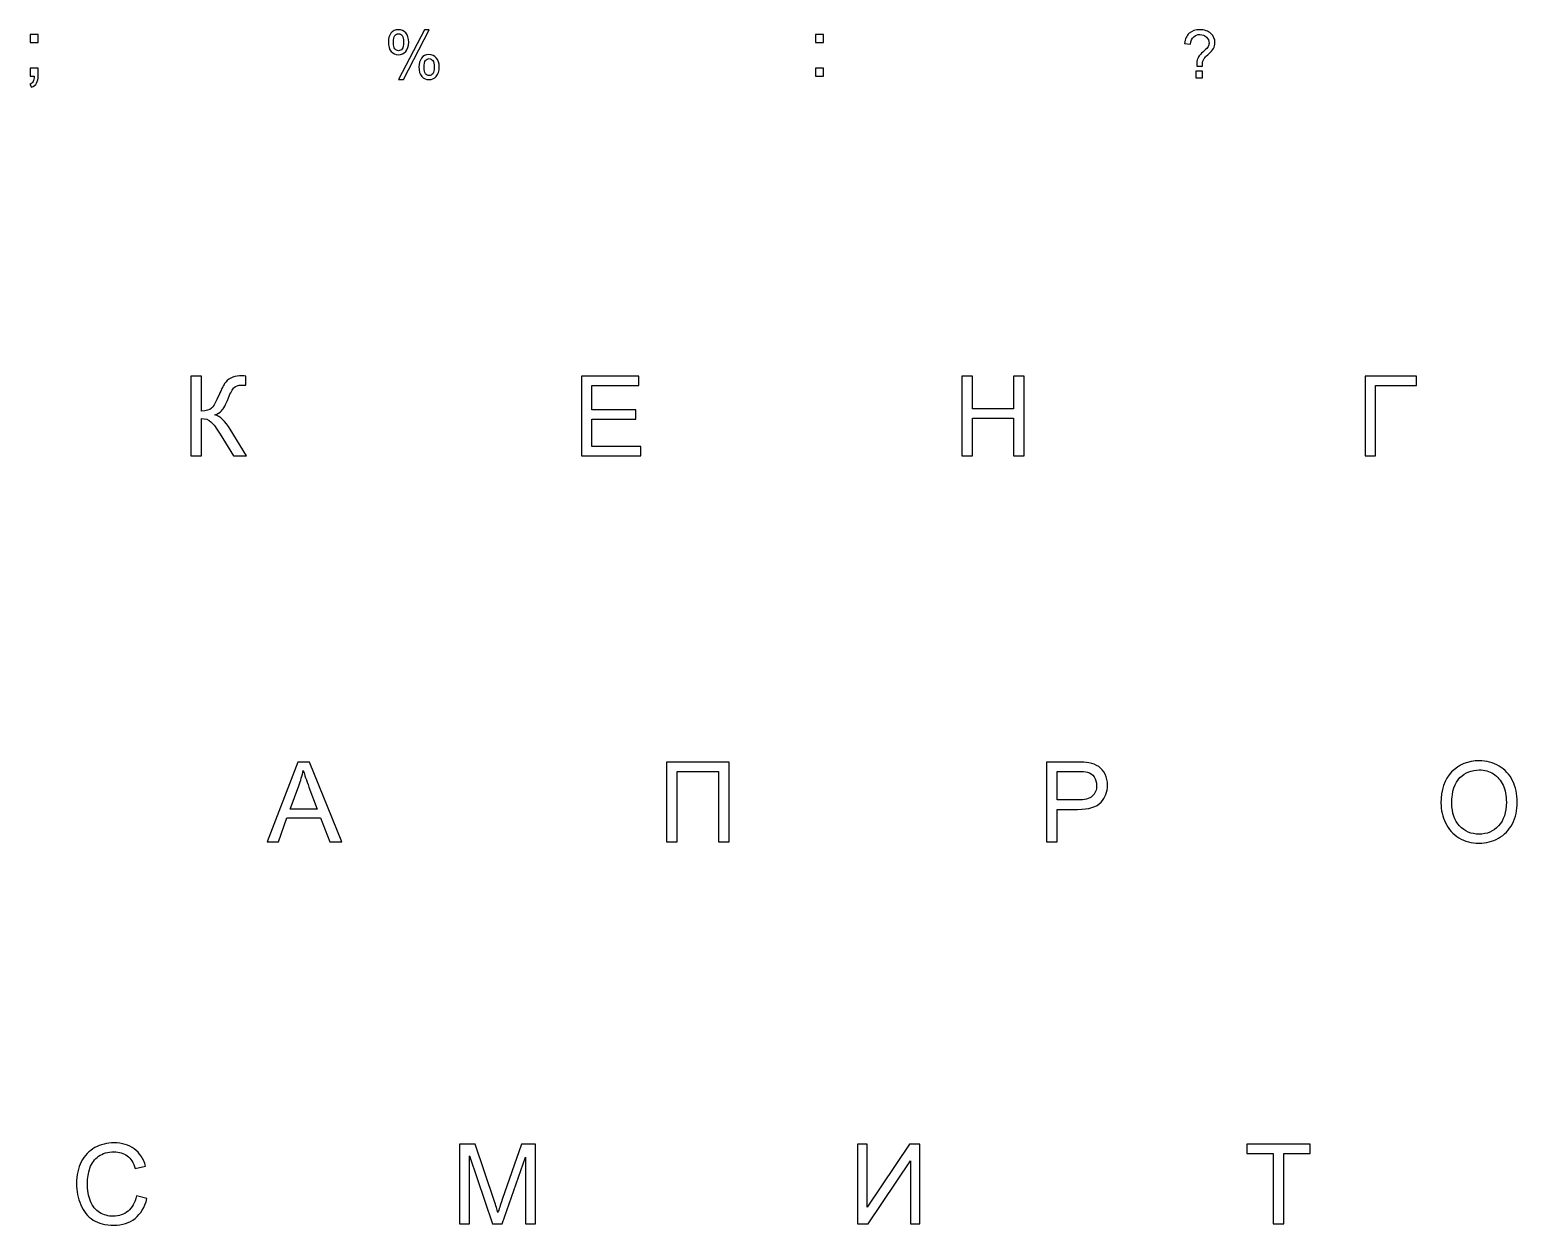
# Model space of a CAD drawing. Header units: millimetres. Extents: x -129 to 142, y -94 to 111.
# Drawn here: x -55.6 to 4.4, y -93.7 to -45.5 of the extents above; entities that cross this region are included whole.
import ezdxf

# ---------------------------------------------------------------- set-up
doc = ezdxf.new("R2010")
doc.units = ezdxf.units.MM
doc.header["$MEASUREMENT"] = 0
doc.layers.add('layer 1', color=7, linetype='Continuous')

msp = doc.modelspace()

# ---------------------------------------------------------------- linework, layer by layer
at = {"layer": 'layer 1'}
for points, knots in [([(-41.1658, -46.0066), (-41.1658, -45.8704), (-41.1316, -45.7543), (-41.0626, -45.6591), (-41.0626, -45.6591), (-40.9936, -45.5634), (-40.8939, -45.5158), (-40.7631, -45.5158), (-40.7631, -45.5158), (-40.6429, -45.5158), (-40.5433, -45.5585), (-40.4645, -45.6439), (-40.4645, -45.6439), (-40.3857, -45.7294), (-40.3461, -45.8553), (-40.3461, -46.0209), (-40.3461, -46.0209), (-40.3461, -46.1824), (-40.3862, -46.307), (-40.4658, -46.3942), (-40.4658, -46.3942), (-40.5455, -46.4815), (-40.6438, -46.5251), (-40.7604, -46.5251), (-40.7604, -46.5251), (-40.8766, -46.5251), (-40.9731, -46.4819), (-41.0501, -46.396), (-41.0501, -46.396), (-41.1271, -46.3101), (-41.1658, -46.1802), (-41.1658, -46.0066)], [0, 0, 0, 0, 0.1111111, 0.1111111, 0.1111111, 0.1111111, 0.2222222, 0.2222222, 0.2222222, 0.2222222, 0.3333333, 0.3333333, 0.3333333, 0.3333333, 0.4444444, 0.4444444, 0.4444444, 0.4444444, 0.5555556, 0.5555556, 0.5555556, 0.5555556, 0.6666667, 0.6666667, 0.6666667, 0.6666667, 0.7777778, 0.7777778, 0.7777778, 0.7777778, 1, 1, 1, 1]), ([(-40.7551, -47.529), (-40.7551, -47.529), (-39.7124, -45.5158), (-39.7124, -45.5158), (-39.7124, -45.5158), (-39.7124, -45.5158), (-39.5211, -45.5158), (-39.5211, -45.5158), (-39.5211, -45.5158), (-39.5211, -45.5158), (-40.5611, -47.529), (-40.5611, -47.529), (-40.5611, -47.529), (-40.5611, -47.529), (-40.7551, -47.529), (-40.7551, -47.529)], [0, 0, 0, 0, 0.2, 0.2, 0.2, 0.2, 0.4, 0.4, 0.4, 0.4, 0.6, 0.6, 0.6, 0.6, 1, 1, 1, 1]), ([(-8.5585, -46.9897), (-8.5594, -46.9585), (-8.5598, -46.9349), (-8.5598, -46.9193), (-8.5598, -46.9193), (-8.5598, -46.8272), (-8.5469, -46.748), (-8.5207, -46.6813), (-8.5207, -46.6813), (-8.5015, -46.6305), (-8.4708, -46.5798), (-8.4281, -46.5286), (-8.4281, -46.5286), (-8.397, -46.4912), (-8.3404, -46.437), (-8.2595, -46.3653), (-8.2595, -46.3653), (-8.178, -46.2937), (-8.1255, -46.2367), (-8.101, -46.194), (-8.101, -46.194), (-8.0766, -46.1508), (-8.0645, -46.1045), (-8.0645, -46.0538), (-8.0645, -46.0538), (-8.0645, -45.9621), (-8.1001, -45.8816), (-8.1713, -45.8121), (-8.1713, -45.8121), (-8.2425, -45.7427), (-8.3298, -45.708), (-8.433, -45.708), (-8.433, -45.708), (-8.5331, -45.708), (-8.6164, -45.7396), (-8.6831, -45.8024), (-8.6831, -45.8024), (-8.7503, -45.8656), (-8.7939, -45.9639), (-8.8148, -46.0978), (-8.8148, -46.0978), (-8.8148, -46.0978), (-9.0551, -46.0685), (-9.0551, -46.0685), (-9.0551, -46.0685), (-9.0333, -45.89), (-8.9693, -45.753), (-8.862, -45.6582), (-8.862, -45.6582), (-8.7548, -45.5634), (-8.6132, -45.5158), (-8.437, -45.5158), (-8.437, -45.5158), (-8.2506, -45.5158), (-8.1019, -45.5665), (-7.9907, -45.6684), (-7.9907, -45.6684), (-7.8799, -45.7703), (-7.8242, -45.8936), (-7.8242, -46.0382), (-7.8242, -46.0382), (-7.8242, -46.1219), (-7.8438, -46.1989), (-7.883, -46.2692), (-7.883, -46.2692), (-7.9221, -46.3399), (-7.9987, -46.4254), (-8.1126, -46.5264), (-8.1126, -46.5264), (-8.1891, -46.594), (-8.239, -46.6439), (-8.2626, -46.6759), (-8.2626, -46.6759), (-8.2862, -46.708), (-8.3035, -46.7449), (-8.3146, -46.7867), (-8.3146, -46.7867), (-8.3258, -46.8281), (-8.3324, -46.8958), (-8.3342, -46.9897), (-8.3342, -46.9897), (-8.3342, -46.9897), (-8.5585, -46.9897), (-8.5585, -46.9897)], [0, 0, 0, 0, 0.0454545, 0.0454545, 0.0454545, 0.0454545, 0.0909091, 0.0909091, 0.0909091, 0.0909091, 0.1363636, 0.1363636, 0.1363636, 0.1363636, 0.1818182, 0.1818182, 0.1818182, 0.1818182, 0.2272727, 0.2272727, 0.2272727, 0.2272727, 0.2727273, 0.2727273, 0.2727273, 0.2727273, 0.3181818, 0.3181818, 0.3181818, 0.3181818, 0.3636364, 0.3636364, 0.3636364, 0.3636364, 0.4090909, 0.4090909, 0.4090909, 0.4090909, 0.4545455, 0.4545455, 0.4545455, 0.4545455, 0.5, 0.5, 0.5, 0.5, 0.5454545, 0.5454545, 0.5454545, 0.5454545, 0.5909091, 0.5909091, 0.5909091, 0.5909091, 0.6363636, 0.6363636, 0.6363636, 0.6363636, 0.6818182, 0.6818182, 0.6818182, 0.6818182, 0.7272727, 0.7272727, 0.7272727, 0.7272727, 0.7727273, 0.7727273, 0.7727273, 0.7727273, 0.8181818, 0.8181818, 0.8181818, 0.8181818, 0.8636364, 0.8636364, 0.8636364, 0.8636364, 0.9090909, 0.9090909, 0.9090909, 0.9090909, 1, 1, 1, 1]), ([(-55.6099, -46.0345), (-55.6099, -46.0345), (-55.6099, -45.7128), (-55.6099, -45.7128), (-55.6099, -45.7128), (-55.6099, -45.7128), (-55.2883, -45.7128), (-55.2883, -45.7128), (-55.2883, -45.7128), (-55.2883, -45.7128), (-55.2883, -46.0345), (-55.2883, -46.0345), (-55.2883, -46.0345), (-55.2883, -46.0345), (-55.6099, -46.0345), (-55.6099, -46.0345)], [0, 0, 0, 0, 0.2, 0.2, 0.2, 0.2, 0.4, 0.4, 0.4, 0.4, 0.6, 0.6, 0.6, 0.6, 1, 1, 1, 1]), ([(-40.7564, -45.6786), (-40.8147, -45.6786), (-40.8632, -45.7036), (-40.9019, -45.7539), (-40.9019, -45.7539), (-40.9407, -45.8041), (-40.9602, -45.8963), (-40.9602, -46.0302), (-40.9602, -46.0302), (-40.9602, -46.1521), (-40.9407, -46.238), (-40.9015, -46.2874), (-40.9015, -46.2874), (-40.8623, -46.3373), (-40.8138, -46.3622), (-40.7564, -46.3622), (-40.7564, -46.3622), (-40.6972, -46.3622), (-40.6483, -46.3373), (-40.6096, -46.287), (-40.6096, -46.287), (-40.5708, -46.2367), (-40.5517, -46.145), (-40.5517, -46.012), (-40.5517, -46.012), (-40.5517, -45.8891), (-40.5713, -45.8028), (-40.6105, -45.7534), (-40.6105, -45.7534), (-40.6496, -45.7036), (-40.6981, -45.6786), (-40.7564, -45.6786)], [0, 0, 0, 0, 0.1111111, 0.1111111, 0.1111111, 0.1111111, 0.2222222, 0.2222222, 0.2222222, 0.2222222, 0.3333333, 0.3333333, 0.3333333, 0.3333333, 0.4444444, 0.4444444, 0.4444444, 0.4444444, 0.5555556, 0.5555556, 0.5555556, 0.5555556, 0.6666667, 0.6666667, 0.6666667, 0.6666667, 0.7777778, 0.7777778, 0.7777778, 0.7777778, 1, 1, 1, 1]), ([(-23.9361, -46.0345), (-23.9361, -46.0345), (-23.9361, -45.7128), (-23.9361, -45.7128), (-23.9361, -45.7128), (-23.9361, -45.7128), (-23.6145, -45.7128), (-23.6145, -45.7128), (-23.6145, -45.7128), (-23.6145, -45.7128), (-23.6145, -46.0345), (-23.6145, -46.0345), (-23.6145, -46.0345), (-23.6145, -46.0345), (-23.9361, -46.0345), (-23.9361, -46.0345)], [0, 0, 0, 0, 0.2, 0.2, 0.2, 0.2, 0.4, 0.4, 0.4, 0.4, 0.6, 0.6, 0.6, 0.6, 1, 1, 1, 1]), ([(-39.9322, -47.0106), (-39.9322, -46.8735), (-39.898, -46.7574), (-39.829, -46.6621), (-39.829, -46.6621), (-39.7605, -46.5673), (-39.6603, -46.5197), (-39.5291, -46.5197), (-39.5291, -46.5197), (-39.4089, -46.5197), (-39.3092, -46.5624), (-39.2305, -46.6479), (-39.2305, -46.6479), (-39.1517, -46.7333), (-39.1125, -46.8593), (-39.1125, -47.0248), (-39.1125, -47.0248), (-39.1125, -47.1864), (-39.1521, -47.311), (-39.2318, -47.3982), (-39.2318, -47.3982), (-39.3114, -47.4854), (-39.4102, -47.529), (-39.5277, -47.529), (-39.5277, -47.529), (-39.6434, -47.529), (-39.7396, -47.4859), (-39.8165, -47.3995), (-39.8165, -47.3995), (-39.8935, -47.3132), (-39.9322, -47.1832), (-39.9322, -47.0106)], [0, 0, 0, 0, 0.1111111, 0.1111111, 0.1111111, 0.1111111, 0.2222222, 0.2222222, 0.2222222, 0.2222222, 0.3333333, 0.3333333, 0.3333333, 0.3333333, 0.4444444, 0.4444444, 0.4444444, 0.4444444, 0.5555556, 0.5555556, 0.5555556, 0.5555556, 0.6666667, 0.6666667, 0.6666667, 0.6666667, 0.7777778, 0.7777778, 0.7777778, 0.7777778, 1, 1, 1, 1]), ([(-39.5224, -46.6826), (-39.5816, -46.6826), (-39.6301, -46.7075), (-39.6688, -46.7578), (-39.6688, -46.7578), (-39.7075, -46.8081), (-39.7267, -46.9002), (-39.7267, -47.0342), (-39.7267, -47.0342), (-39.7267, -47.1552), (-39.7071, -47.2407), (-39.6679, -47.2909), (-39.6679, -47.2909), (-39.6292, -47.3412), (-39.5811, -47.3661), (-39.5237, -47.3661), (-39.5237, -47.3661), (-39.4636, -47.3661), (-39.4147, -47.3412), (-39.376, -47.2909), (-39.376, -47.2909), (-39.3373, -47.2407), (-39.3181, -47.149), (-39.3181, -47.0159), (-39.3181, -47.0159), (-39.3181, -46.8931), (-39.3377, -46.8068), (-39.3769, -46.7574), (-39.3769, -46.7574), (-39.4156, -46.7075), (-39.4641, -46.6826), (-39.5224, -46.6826)], [0, 0, 0, 0, 0.1111111, 0.1111111, 0.1111111, 0.1111111, 0.2222222, 0.2222222, 0.2222222, 0.2222222, 0.3333333, 0.3333333, 0.3333333, 0.3333333, 0.4444444, 0.4444444, 0.4444444, 0.4444444, 0.5555556, 0.5555556, 0.5555556, 0.5555556, 0.6666667, 0.6666667, 0.6666667, 0.6666667, 0.7777778, 0.7777778, 0.7777778, 0.7777778, 1, 1, 1, 1]), ([(-55.6099, -47.3821), (-55.6099, -47.3821), (-55.6099, -47.0605), (-55.6099, -47.0605), (-55.6099, -47.0605), (-55.6099, -47.0605), (-55.2883, -47.0605), (-55.2883, -47.0605), (-55.2883, -47.0605), (-55.2883, -47.0605), (-55.2883, -47.3821), (-55.2883, -47.3821), (-55.2883, -47.3821), (-55.2883, -47.5006), (-55.3092, -47.5965), (-55.3516, -47.6694), (-55.3516, -47.6694), (-55.3934, -47.7423), (-55.4604, -47.7991), (-55.5521, -47.8388), (-55.5521, -47.8388), (-55.5521, -47.8388), (-55.6292, -47.7177), (-55.6292, -47.7177), (-55.6292, -47.7177), (-55.5692, -47.6914), (-55.5253, -47.6528), (-55.4974, -47.6019), (-55.4974, -47.6019), (-55.469, -47.551), (-55.4529, -47.4775), (-55.4497, -47.3821), (-55.4497, -47.3821), (-55.4497, -47.3821), (-55.6099, -47.3821), (-55.6099, -47.3821)], [0, 0, 0, 0, 0.1, 0.1, 0.1, 0.1, 0.2, 0.2, 0.2, 0.2, 0.3, 0.3, 0.3, 0.3, 0.4, 0.4, 0.4, 0.4, 0.5, 0.5, 0.5, 0.5, 0.6, 0.6, 0.6, 0.6, 0.7, 0.7, 0.7, 0.7, 0.8, 0.8, 0.8, 0.8, 1, 1, 1, 1]), ([(-23.9361, -47.3821), (-23.9361, -47.3821), (-23.9361, -47.0605), (-23.9361, -47.0605), (-23.9361, -47.0605), (-23.9361, -47.0605), (-23.6145, -47.0605), (-23.6145, -47.0605), (-23.6145, -47.0605), (-23.6145, -47.0605), (-23.6145, -47.3821), (-23.6145, -47.3821), (-23.6145, -47.3821), (-23.6145, -47.3821), (-23.9361, -47.3821), (-23.9361, -47.3821)], [0, 0, 0, 0, 0.2, 0.2, 0.2, 0.2, 0.4, 0.4, 0.4, 0.4, 0.6, 0.6, 0.6, 0.6, 1, 1, 1, 1]), ([(-8.6012, -47.4596), (-8.6012, -47.4596), (-8.6012, -47.1926), (-8.6012, -47.1926), (-8.6012, -47.1926), (-8.6012, -47.1926), (-8.3342, -47.1926), (-8.3342, -47.1926), (-8.3342, -47.1926), (-8.3342, -47.1926), (-8.3342, -47.4596), (-8.3342, -47.4596), (-8.3342, -47.4596), (-8.3342, -47.4596), (-8.6012, -47.4596), (-8.6012, -47.4596)], [0, 0, 0, 0, 0.2, 0.2, 0.2, 0.2, 0.4, 0.4, 0.4, 0.4, 0.6, 0.6, 0.6, 0.6, 1, 1, 1, 1]), ([(-49.1314, -59.4873), (-49.1314, -59.4873), (-48.7046, -59.4873), (-48.7046, -59.4873), (-48.7046, -59.4873), (-48.7046, -59.4873), (-48.7046, -60.8982), (-48.7046, -60.8982), (-48.7046, -60.8982), (-48.5106, -60.8982), (-48.3736, -60.86), (-48.295, -60.7843), (-48.295, -60.7843), (-48.2156, -60.7087), (-48.1153, -60.5275), (-47.9924, -60.2399), (-47.9924, -60.2399), (-47.9033, -60.028), (-47.8299, -59.879), (-47.7715, -59.7921), (-47.7715, -59.7921), (-47.7139, -59.7045), (-47.6315, -59.6311), (-47.5244, -59.572), (-47.5244, -59.572), (-47.4181, -59.5128), (-47.2998, -59.4828), (-47.171, -59.4828), (-47.171, -59.4828), (-47.007, -59.4828), (-46.9208, -59.4843), (-46.9119, -59.4873), (-46.9119, -59.4873), (-46.9119, -59.4873), (-46.9119, -59.8558), (-46.9119, -59.8558), (-46.9119, -59.8558), (-46.9268, -59.8558), (-46.9553, -59.855), (-46.9972, -59.8535), (-46.9972, -59.8535), (-47.0444, -59.852), (-47.0729, -59.8513), (-47.0833, -59.8513), (-47.0833, -59.8513), (-47.2189, -59.8513), (-47.32, -59.8842), (-47.3859, -59.9501), (-47.3859, -59.9501), (-47.4533, -60.016), (-47.5297, -60.1568), (-47.6165, -60.3717), (-47.6165, -60.3717), (-47.7244, -60.6443), (-47.8157, -60.8165), (-47.8906, -60.8877), (-47.8906, -60.8877), (-47.9647, -60.9581), (-48.0546, -61.015), (-48.1579, -61.0577), (-48.1579, -61.0577), (-47.9505, -61.1146), (-47.7453, -61.307), (-47.5431, -61.6335), (-47.5431, -61.6335), (-47.5431, -61.6335), (-46.8804, -62.7044), (-46.8804, -62.7044), (-46.8804, -62.7044), (-46.8804, -62.7044), (-47.4091, -62.7044), (-47.4091, -62.7044), (-47.4091, -62.7044), (-47.4091, -62.7044), (-47.949, -61.8327), (-47.949, -61.8327), (-47.949, -61.8327), (-48.0965, -61.5909), (-48.2201, -61.4246), (-48.3189, -61.3348), (-48.3189, -61.3348), (-48.4185, -61.2441), (-48.5466, -61.1992), (-48.7046, -61.1992), (-48.7046, -61.1992), (-48.7046, -61.1992), (-48.7046, -62.7044), (-48.7046, -62.7044), (-48.7046, -62.7044), (-48.7046, -62.7044), (-49.1314, -62.7044), (-49.1314, -62.7044), (-49.1314, -62.7044), (-49.1314, -62.7044), (-49.1314, -59.4873), (-49.1314, -59.4873)], [0, 0, 0, 0, 0.04, 0.04, 0.04, 0.04, 0.08, 0.08, 0.08, 0.08, 0.12, 0.12, 0.12, 0.12, 0.16, 0.16, 0.16, 0.16, 0.2, 0.2, 0.2, 0.2, 0.24, 0.24, 0.24, 0.24, 0.28, 0.28, 0.28, 0.28, 0.32, 0.32, 0.32, 0.32, 0.36, 0.36, 0.36, 0.36, 0.4, 0.4, 0.4, 0.4, 0.44, 0.44, 0.44, 0.44, 0.48, 0.48, 0.48, 0.48, 0.52, 0.52, 0.52, 0.52, 0.56, 0.56, 0.56, 0.56, 0.6, 0.6, 0.6, 0.6, 0.64, 0.64, 0.64, 0.64, 0.68, 0.68, 0.68, 0.68, 0.72, 0.72, 0.72, 0.72, 0.76, 0.76, 0.76, 0.76, 0.8, 0.8, 0.8, 0.8, 0.84, 0.84, 0.84, 0.84, 0.88, 0.88, 0.88, 0.88, 0.92, 0.92, 0.92, 0.92, 1, 1, 1, 1]), ([(-33.379, -62.7044), (-33.379, -62.7044), (-33.379, -59.4873), (-33.379, -59.4873), (-33.379, -59.4873), (-33.379, -59.4873), (-31.0561, -59.4873), (-31.0561, -59.4873), (-31.0561, -59.4873), (-31.0561, -59.4873), (-31.0561, -59.8648), (-31.0561, -59.8648), (-31.0561, -59.8648), (-31.0561, -59.8648), (-32.9522, -59.8648), (-32.9522, -59.8648), (-32.9522, -59.8648), (-32.9522, -59.8648), (-32.9522, -60.8532), (-32.9522, -60.8532), (-32.9522, -60.8532), (-32.9522, -60.8532), (-31.1774, -60.8532), (-31.1774, -60.8532), (-31.1774, -60.8532), (-31.1774, -60.8532), (-31.1774, -61.2307), (-31.1774, -61.2307), (-31.1774, -61.2307), (-31.1774, -61.2307), (-32.9522, -61.2307), (-32.9522, -61.2307), (-32.9522, -61.2307), (-32.9522, -61.2307), (-32.9522, -62.327), (-32.9522, -62.327), (-32.9522, -62.327), (-32.9522, -62.327), (-30.9797, -62.327), (-30.9797, -62.327), (-30.9797, -62.327), (-30.9797, -62.327), (-30.9797, -62.7044), (-30.9797, -62.7044), (-30.9797, -62.7044), (-30.9797, -62.7044), (-33.379, -62.7044), (-33.379, -62.7044)], [0, 0, 0, 0, 0.0769231, 0.0769231, 0.0769231, 0.0769231, 0.1538462, 0.1538462, 0.1538462, 0.1538462, 0.2307692, 0.2307692, 0.2307692, 0.2307692, 0.3076923, 0.3076923, 0.3076923, 0.3076923, 0.3846154, 0.3846154, 0.3846154, 0.3846154, 0.4615385, 0.4615385, 0.4615385, 0.4615385, 0.5384615, 0.5384615, 0.5384615, 0.5384615, 0.6153846, 0.6153846, 0.6153846, 0.6153846, 0.6923077, 0.6923077, 0.6923077, 0.6923077, 0.7692308, 0.7692308, 0.7692308, 0.7692308, 0.8461538, 0.8461538, 0.8461538, 0.8461538, 1, 1, 1, 1]), ([(-18.0373, -62.7044), (-18.0373, -62.7044), (-18.0373, -59.4873), (-18.0373, -59.4873), (-18.0373, -59.4873), (-18.0373, -59.4873), (-17.6104, -59.4873), (-17.6104, -59.4873), (-17.6104, -59.4873), (-17.6104, -59.4873), (-17.6104, -60.8128), (-17.6104, -60.8128), (-17.6104, -60.8128), (-17.6104, -60.8128), (-15.948, -60.8128), (-15.948, -60.8128), (-15.948, -60.8128), (-15.948, -60.8128), (-15.948, -59.4873), (-15.948, -59.4873), (-15.948, -59.4873), (-15.948, -59.4873), (-15.5211, -59.4873), (-15.5211, -59.4873), (-15.5211, -59.4873), (-15.5211, -59.4873), (-15.5211, -62.7044), (-15.5211, -62.7044), (-15.5211, -62.7044), (-15.5211, -62.7044), (-15.948, -62.7044), (-15.948, -62.7044), (-15.948, -62.7044), (-15.948, -62.7044), (-15.948, -61.1902), (-15.948, -61.1902), (-15.948, -61.1902), (-15.948, -61.1902), (-17.6104, -61.1902), (-17.6104, -61.1902), (-17.6104, -61.1902), (-17.6104, -61.1902), (-17.6104, -62.7044), (-17.6104, -62.7044), (-17.6104, -62.7044), (-17.6104, -62.7044), (-18.0373, -62.7044), (-18.0373, -62.7044)], [0, 0, 0, 0, 0.0769231, 0.0769231, 0.0769231, 0.0769231, 0.1538462, 0.1538462, 0.1538462, 0.1538462, 0.2307692, 0.2307692, 0.2307692, 0.2307692, 0.3076923, 0.3076923, 0.3076923, 0.3076923, 0.3846154, 0.3846154, 0.3846154, 0.3846154, 0.4615385, 0.4615385, 0.4615385, 0.4615385, 0.5384615, 0.5384615, 0.5384615, 0.5384615, 0.6153846, 0.6153846, 0.6153846, 0.6153846, 0.6923077, 0.6923077, 0.6923077, 0.6923077, 0.7692308, 0.7692308, 0.7692308, 0.7692308, 0.8461538, 0.8461538, 0.8461538, 0.8461538, 1, 1, 1, 1]), ([(-1.7711, -59.4873), (-1.7711, -59.4873), (0.3092, -59.4873), (0.3092, -59.4873), (0.3092, -59.4873), (0.3092, -59.4873), (0.3092, -59.8648), (0.3092, -59.8648), (0.3092, -59.8648), (0.3092, -59.8648), (-1.3443, -59.8648), (-1.3443, -59.8648), (-1.3443, -59.8648), (-1.3443, -59.8648), (-1.3443, -62.7044), (-1.3443, -62.7044), (-1.3443, -62.7044), (-1.3443, -62.7044), (-1.7711, -62.7044), (-1.7711, -62.7044), (-1.7711, -62.7044), (-1.7711, -62.7044), (-1.7711, -59.4873), (-1.7711, -59.4873)], [0, 0, 0, 0, 0.1428571, 0.1428571, 0.1428571, 0.1428571, 0.2857143, 0.2857143, 0.2857143, 0.2857143, 0.4285714, 0.4285714, 0.4285714, 0.4285714, 0.5714286, 0.5714286, 0.5714286, 0.5714286, 0.7142857, 0.7142857, 0.7142857, 0.7142857, 1, 1, 1, 1]), ([(-46.0542, -78.28), (-46.0542, -78.28), (-44.8201, -75.0629), (-44.8201, -75.0629), (-44.8201, -75.0629), (-44.8201, -75.0629), (-44.3521, -75.0629), (-44.3521, -75.0629), (-44.3521, -75.0629), (-44.3521, -75.0629), (-43.0424, -78.28), (-43.0424, -78.28), (-43.0424, -78.28), (-43.0424, -78.28), (-43.5269, -78.28), (-43.5269, -78.28), (-43.5269, -78.28), (-43.5269, -78.28), (-43.899, -77.305), (-43.899, -77.305), (-43.899, -77.305), (-43.899, -77.305), (-45.2537, -77.305), (-45.2537, -77.305), (-45.2537, -77.305), (-45.2537, -77.305), (-45.6027, -78.28), (-45.6027, -78.28), (-45.6027, -78.28), (-45.6027, -78.28), (-46.0542, -78.28), (-46.0542, -78.28)], [0, 0, 0, 0, 0.1111111, 0.1111111, 0.1111111, 0.1111111, 0.2222222, 0.2222222, 0.2222222, 0.2222222, 0.3333333, 0.3333333, 0.3333333, 0.3333333, 0.4444444, 0.4444444, 0.4444444, 0.4444444, 0.5555556, 0.5555556, 0.5555556, 0.5555556, 0.6666667, 0.6666667, 0.6666667, 0.6666667, 0.7777778, 0.7777778, 0.7777778, 0.7777778, 1, 1, 1, 1]), ([(-45.1287, -76.959), (-45.1287, -76.959), (-44.0323, -76.959), (-44.0323, -76.959), (-44.0323, -76.959), (-44.0323, -76.959), (-44.3678, -76.0671), (-44.3678, -76.0671), (-44.3678, -76.0671), (-44.4689, -75.7961), (-44.5453, -75.5722), (-44.5985, -75.3954), (-44.5985, -75.3954), (-44.6427, -75.6051), (-44.7018, -75.811), (-44.776, -76.0147), (-44.776, -76.0147), (-44.776, -76.0147), (-45.1287, -76.959), (-45.1287, -76.959)], [0, 0, 0, 0, 0.1666667, 0.1666667, 0.1666667, 0.1666667, 0.3333333, 0.3333333, 0.3333333, 0.3333333, 0.5, 0.5, 0.5, 0.5, 0.6666667, 0.6666667, 0.6666667, 0.6666667, 1, 1, 1, 1]), ([(-29.9446, -75.0629), (-29.9446, -75.0629), (-27.4195, -75.0629), (-27.4195, -75.0629), (-27.4195, -75.0629), (-27.4195, -75.0629), (-27.4195, -78.28), (-27.4195, -78.28), (-27.4195, -78.28), (-27.4195, -78.28), (-27.8464, -78.28), (-27.8464, -78.28), (-27.8464, -78.28), (-27.8464, -78.28), (-27.8464, -75.4404), (-27.8464, -75.4404), (-27.8464, -75.4404), (-27.8464, -75.4404), (-29.5178, -75.4404), (-29.5178, -75.4404), (-29.5178, -75.4404), (-29.5178, -75.4404), (-29.5178, -78.28), (-29.5178, -78.28), (-29.5178, -78.28), (-29.5178, -78.28), (-29.9446, -78.28), (-29.9446, -78.28), (-29.9446, -78.28), (-29.9446, -78.28), (-29.9446, -75.0629), (-29.9446, -75.0629)], [0, 0, 0, 0, 0.1111111, 0.1111111, 0.1111111, 0.1111111, 0.2222222, 0.2222222, 0.2222222, 0.2222222, 0.3333333, 0.3333333, 0.3333333, 0.3333333, 0.4444444, 0.4444444, 0.4444444, 0.4444444, 0.5555556, 0.5555556, 0.5555556, 0.5555556, 0.6666667, 0.6666667, 0.6666667, 0.6666667, 0.7777778, 0.7777778, 0.7777778, 0.7777778, 1, 1, 1, 1]), ([(-14.6163, -78.28), (-14.6163, -78.28), (-14.6163, -75.0629), (-14.6163, -75.0629), (-14.6163, -75.0629), (-14.6163, -75.0629), (-13.4017, -75.0629), (-13.4017, -75.0629), (-13.4017, -75.0629), (-13.1883, -75.0629), (-13.025, -75.0734), (-12.9119, -75.0936), (-12.9119, -75.0936), (-12.7539, -75.1199), (-12.6214, -75.17), (-12.5143, -75.2434), (-12.5143, -75.2434), (-12.4072, -75.3175), (-12.3211, -75.4209), (-12.256, -75.5534), (-12.256, -75.5534), (-12.1908, -75.686), (-12.1586, -75.832), (-12.1586, -75.9915), (-12.1586, -75.9915), (-12.1586, -76.2641), (-12.2455, -76.4955), (-12.42, -76.6842), (-12.42, -76.6842), (-12.5937, -76.8737), (-12.909, -76.968), (-13.3643, -76.968), (-13.3643, -76.968), (-13.3643, -76.968), (-14.1895, -76.968), (-14.1895, -76.968), (-14.1895, -76.968), (-14.1895, -76.968), (-14.1895, -78.28), (-14.1895, -78.28), (-14.1895, -78.28), (-14.1895, -78.28), (-14.6163, -78.28), (-14.6163, -78.28)], [0, 0, 0, 0, 0.0833333, 0.0833333, 0.0833333, 0.0833333, 0.1666667, 0.1666667, 0.1666667, 0.1666667, 0.25, 0.25, 0.25, 0.25, 0.3333333, 0.3333333, 0.3333333, 0.3333333, 0.4166667, 0.4166667, 0.4166667, 0.4166667, 0.5, 0.5, 0.5, 0.5, 0.5833333, 0.5833333, 0.5833333, 0.5833333, 0.6666667, 0.6666667, 0.6666667, 0.6666667, 0.75, 0.75, 0.75, 0.75, 0.8333333, 0.8333333, 0.8333333, 0.8333333, 1, 1, 1, 1]), ([(-14.1895, -76.5906), (-14.1895, -76.5906), (-13.3583, -76.5906), (-13.3583, -76.5906), (-13.3583, -76.5906), (-13.0827, -76.5906), (-12.888, -76.5397), (-12.7719, -76.4371), (-12.7719, -76.4371), (-12.6566, -76.3345), (-12.5989, -76.1907), (-12.5989, -76.0042), (-12.5989, -76.0042), (-12.5989, -75.8702), (-12.6326, -75.7549), (-12.7008, -75.659), (-12.7008, -75.659), (-12.7689, -75.5632), (-12.8588, -75.4995), (-12.9696, -75.4688), (-12.9696, -75.4688), (-13.0415, -75.4501), (-13.174, -75.4404), (-13.3665, -75.4404), (-13.3665, -75.4404), (-13.3665, -75.4404), (-14.1895, -75.4404), (-14.1895, -75.4404), (-14.1895, -75.4404), (-14.1895, -75.4404), (-14.1895, -76.5906), (-14.1895, -76.5906)], [0, 0, 0, 0, 0.1111111, 0.1111111, 0.1111111, 0.1111111, 0.2222222, 0.2222222, 0.2222222, 0.2222222, 0.3333333, 0.3333333, 0.3333333, 0.3333333, 0.4444444, 0.4444444, 0.4444444, 0.4444444, 0.5555556, 0.5555556, 0.5555556, 0.5555556, 0.6666667, 0.6666667, 0.6666667, 0.6666667, 0.7777778, 0.7777778, 0.7777778, 0.7777778, 1, 1, 1, 1]), ([(1.2892, -76.7142), (1.2892, -76.181), (1.4329, -75.7631), (1.7198, -75.4613), (1.7198, -75.4613), (2.0066, -75.1595), (2.3765, -75.009), (2.8303, -75.009), (2.8303, -75.009), (3.1276, -75.009), (3.3949, -75.0802), (3.6338, -75.2217), (3.6338, -75.2217), (3.872, -75.3632), (4.0539, -75.5609), (4.179, -75.8148), (4.179, -75.8148), (4.304, -76.0679), (4.3669, -76.3555), (4.3669, -76.6767), (4.3669, -76.6767), (4.3669, -77.0025), (4.301, -77.2945), (4.1692, -77.5514), (4.1692, -77.5514), (4.0374, -77.809), (3.851, -78.0037), (3.6099, -78.1355), (3.6099, -78.1355), (3.368, -78.268), (3.1074, -78.3339), (2.8281, -78.3339), (2.8281, -78.3339), (2.5248, -78.3339), (2.2544, -78.2605), (2.0156, -78.1145), (2.0156, -78.1145), (1.7774, -77.9685), (1.5962, -77.7693), (1.4734, -77.5162), (1.4734, -77.5162), (1.3506, -77.2638), (1.2892, -76.9965), (1.2892, -76.7142)], [0, 0, 0, 0, 0.0833333, 0.0833333, 0.0833333, 0.0833333, 0.1666667, 0.1666667, 0.1666667, 0.1666667, 0.25, 0.25, 0.25, 0.25, 0.3333333, 0.3333333, 0.3333333, 0.3333333, 0.4166667, 0.4166667, 0.4166667, 0.4166667, 0.5, 0.5, 0.5, 0.5, 0.5833333, 0.5833333, 0.5833333, 0.5833333, 0.6666667, 0.6666667, 0.6666667, 0.6666667, 0.75, 0.75, 0.75, 0.75, 0.8333333, 0.8333333, 0.8333333, 0.8333333, 1, 1, 1, 1]), ([(1.7295, -76.7216), (1.7295, -77.1088), (1.8336, -77.4136), (2.0418, -77.636), (2.0418, -77.636), (2.2499, -77.8584), (2.5113, -77.97), (2.8258, -77.97), (2.8258, -77.97), (3.1463, -77.97), (3.4092, -77.8576), (3.6166, -77.633), (3.6166, -77.633), (3.8233, -77.4083), (3.9266, -77.0893), (3.9266, -76.676), (3.9266, -76.676), (3.9266, -76.4146), (3.8824, -76.1862), (3.7941, -75.9915), (3.7941, -75.9915), (3.7057, -75.7968), (3.5762, -75.6455), (3.4062, -75.5385), (3.4062, -75.5385), (3.2354, -75.4314), (3.0445, -75.3775), (2.8325, -75.3775), (2.8325, -75.3775), (2.5315, -75.3775), (2.2724, -75.4808), (2.0552, -75.6875), (2.0552, -75.6875), (1.8381, -75.8942), (1.7295, -76.2386), (1.7295, -76.7216)], [0, 0, 0, 0, 0.1, 0.1, 0.1, 0.1, 0.2, 0.2, 0.2, 0.2, 0.3, 0.3, 0.3, 0.3, 0.4, 0.4, 0.4, 0.4, 0.5, 0.5, 0.5, 0.5, 0.6, 0.6, 0.6, 0.6, 0.7, 0.7, 0.7, 0.7, 0.8, 0.8, 0.8, 0.8, 1, 1, 1, 1]), ([(-51.3297, -92.5652), (-51.3297, -92.5652), (-50.9028, -92.673), (-50.9028, -92.673), (-50.9028, -92.673), (-50.9919, -93.0227), (-51.1522, -93.2886), (-51.3836, -93.472), (-51.3836, -93.472), (-51.615, -93.6555), (-51.898, -93.7476), (-52.2328, -93.7476), (-52.2328, -93.7476), (-52.5787, -93.7476), (-52.8603, -93.6772), (-53.0775, -93.5357), (-53.0775, -93.5357), (-53.2946, -93.3949), (-53.4594, -93.1905), (-53.5725, -92.9231), (-53.5725, -92.9231), (-53.6855, -92.655), (-53.7424, -92.3682), (-53.7424, -92.0612), (-53.7424, -92.0612), (-53.7424, -91.7265), (-53.6788, -91.4344), (-53.5507, -91.1851), (-53.5507, -91.1851), (-53.4227, -90.9357), (-53.2407, -90.7462), (-53.0048, -90.6167), (-53.0048, -90.6167), (-52.7689, -90.4871), (-52.5091, -90.4227), (-52.226, -90.4227), (-52.226, -90.4227), (-51.904, -90.4227), (-51.6337, -90.5043), (-51.415, -90.6683), (-51.415, -90.6683), (-51.1956, -90.8323), (-51.0428, -91.0622), (-50.9567, -91.3588), (-50.9567, -91.3588), (-50.9567, -91.3588), (-51.3746, -91.4576), (-51.3746, -91.4576), (-51.3746, -91.4576), (-51.4487, -91.224), (-51.5573, -91.0533), (-51.6988, -90.9469), (-51.6988, -90.9469), (-51.8404, -90.8398), (-52.0186, -90.7867), (-52.2335, -90.7867), (-52.2335, -90.7867), (-52.4799, -90.7867), (-52.6866, -90.8458), (-52.8521, -90.9641), (-52.8521, -90.9641), (-53.0176, -91.0825), (-53.1344, -91.242), (-53.201, -91.4412), (-53.201, -91.4412), (-53.2684, -91.6411), (-53.3021, -91.847), (-53.3021, -92.059), (-53.3021, -92.059), (-53.3021, -92.3323), (-53.2624, -92.5712), (-53.1831, -92.7749), (-53.1831, -92.7749), (-53.1037, -92.9793), (-52.9801, -93.1313), (-52.8124, -93.2324), (-52.8124, -93.2324), (-52.6446, -93.3335), (-52.4634, -93.3837), (-52.268, -93.3837), (-52.268, -93.3837), (-52.0298, -93.3837), (-51.8291, -93.3148), (-51.6644, -93.1777), (-51.6644, -93.1777), (-51.4996, -93.04), (-51.3881, -92.8363), (-51.3297, -92.5652)], [0, 0, 0, 0, 0.0434783, 0.0434783, 0.0434783, 0.0434783, 0.0869565, 0.0869565, 0.0869565, 0.0869565, 0.1304348, 0.1304348, 0.1304348, 0.1304348, 0.173913, 0.173913, 0.173913, 0.173913, 0.2173913, 0.2173913, 0.2173913, 0.2173913, 0.2608696, 0.2608696, 0.2608696, 0.2608696, 0.3043478, 0.3043478, 0.3043478, 0.3043478, 0.3478261, 0.3478261, 0.3478261, 0.3478261, 0.3913043, 0.3913043, 0.3913043, 0.3913043, 0.4347826, 0.4347826, 0.4347826, 0.4347826, 0.4782609, 0.4782609, 0.4782609, 0.4782609, 0.5217391, 0.5217391, 0.5217391, 0.5217391, 0.5652174, 0.5652174, 0.5652174, 0.5652174, 0.6086957, 0.6086957, 0.6086957, 0.6086957, 0.6521739, 0.6521739, 0.6521739, 0.6521739, 0.6956522, 0.6956522, 0.6956522, 0.6956522, 0.7391304, 0.7391304, 0.7391304, 0.7391304, 0.7826087, 0.7826087, 0.7826087, 0.7826087, 0.826087, 0.826087, 0.826087, 0.826087, 0.8695652, 0.8695652, 0.8695652, 0.8695652, 0.9130435, 0.9130435, 0.9130435, 0.9130435, 1, 1, 1, 1]), ([(-38.2973, -93.6937), (-38.2973, -93.6937), (-38.2973, -90.4766), (-38.2973, -90.4766), (-38.2973, -90.4766), (-38.2973, -90.4766), (-37.6593, -90.4766), (-37.6593, -90.4766), (-37.6593, -90.4766), (-37.6593, -90.4766), (-36.8985, -92.7539), (-36.8985, -92.7539), (-36.8985, -92.7539), (-36.8281, -92.9658), (-36.7772, -93.1246), (-36.745, -93.2302), (-36.745, -93.2302), (-36.7083, -93.1133), (-36.6506, -92.9411), (-36.5727, -92.7142), (-36.5727, -92.7142), (-36.5727, -92.7142), (-35.7984, -90.4766), (-35.7984, -90.4766), (-35.7984, -90.4766), (-35.7984, -90.4766), (-35.2285, -90.4766), (-35.2285, -90.4766), (-35.2285, -90.4766), (-35.2285, -90.4766), (-35.2285, -93.6937), (-35.2285, -93.6937), (-35.2285, -93.6937), (-35.2285, -93.6937), (-35.6374, -93.6937), (-35.6374, -93.6937), (-35.6374, -93.6937), (-35.6374, -93.6937), (-35.6374, -91.0023), (-35.6374, -91.0023), (-35.6374, -91.0023), (-35.6374, -91.0023), (-36.5765, -93.6937), (-36.5765, -93.6937), (-36.5765, -93.6937), (-36.5765, -93.6937), (-36.9599, -93.6937), (-36.9599, -93.6937), (-36.9599, -93.6937), (-36.9599, -93.6937), (-37.8884, -90.9529), (-37.8884, -90.9529), (-37.8884, -90.9529), (-37.8884, -90.9529), (-37.8884, -93.6937), (-37.8884, -93.6937), (-37.8884, -93.6937), (-37.8884, -93.6937), (-38.2973, -93.6937), (-38.2973, -93.6937)], [0, 0, 0, 0, 0.0625, 0.0625, 0.0625, 0.0625, 0.125, 0.125, 0.125, 0.125, 0.1875, 0.1875, 0.1875, 0.1875, 0.25, 0.25, 0.25, 0.25, 0.3125, 0.3125, 0.3125, 0.3125, 0.375, 0.375, 0.375, 0.375, 0.4375, 0.4375, 0.4375, 0.4375, 0.5, 0.5, 0.5, 0.5, 0.5625, 0.5625, 0.5625, 0.5625, 0.625, 0.625, 0.625, 0.625, 0.6875, 0.6875, 0.6875, 0.6875, 0.75, 0.75, 0.75, 0.75, 0.8125, 0.8125, 0.8125, 0.8125, 0.875, 0.875, 0.875, 0.875, 1, 1, 1, 1]), ([(-22.2434, -90.4766), (-22.2434, -90.4766), (-21.857, -90.4766), (-21.857, -90.4766), (-21.857, -90.4766), (-21.857, -90.4766), (-21.857, -93.0242), (-21.857, -93.0242), (-21.857, -93.0242), (-21.857, -93.0242), (-20.1444, -90.4766), (-20.1444, -90.4766), (-20.1444, -90.4766), (-20.1444, -90.4766), (-19.7228, -90.4766), (-19.7228, -90.4766), (-19.7228, -90.4766), (-19.7228, -90.4766), (-19.7228, -93.6937), (-19.7228, -93.6937), (-19.7228, -93.6937), (-19.7228, -93.6937), (-20.1092, -93.6937), (-20.1092, -93.6937), (-20.1092, -93.6937), (-20.1092, -93.6937), (-20.1092, -91.1529), (-20.1092, -91.1529), (-20.1092, -91.1529), (-20.1092, -91.1529), (-21.8173, -93.6937), (-21.8173, -93.6937), (-21.8173, -93.6937), (-21.8173, -93.6937), (-22.2434, -93.6937), (-22.2434, -93.6937), (-22.2434, -93.6937), (-22.2434, -93.6937), (-22.2434, -90.4766), (-22.2434, -90.4766)], [0, 0, 0, 0, 0.0909091, 0.0909091, 0.0909091, 0.0909091, 0.1818182, 0.1818182, 0.1818182, 0.1818182, 0.2727273, 0.2727273, 0.2727273, 0.2727273, 0.3636364, 0.3636364, 0.3636364, 0.3636364, 0.4545455, 0.4545455, 0.4545455, 0.4545455, 0.5454545, 0.5454545, 0.5454545, 0.5454545, 0.6363636, 0.6363636, 0.6363636, 0.6363636, 0.7272727, 0.7272727, 0.7272727, 0.7272727, 0.8181818, 0.8181818, 0.8181818, 0.8181818, 1, 1, 1, 1]), ([(-5.4735, -93.6937), (-5.4735, -93.6937), (-5.4735, -90.8541), (-5.4735, -90.8541), (-5.4735, -90.8541), (-5.4735, -90.8541), (-6.5339, -90.8541), (-6.5339, -90.8541), (-6.5339, -90.8541), (-6.5339, -90.8541), (-6.5339, -90.4766), (-6.5339, -90.4766), (-6.5339, -90.4766), (-6.5339, -90.4766), (-3.9863, -90.4766), (-3.9863, -90.4766), (-3.9863, -90.4766), (-3.9863, -90.4766), (-3.9863, -90.8541), (-3.9863, -90.8541), (-3.9863, -90.8541), (-3.9863, -90.8541), (-5.0466, -90.8541), (-5.0466, -90.8541), (-5.0466, -90.8541), (-5.0466, -90.8541), (-5.0466, -93.6937), (-5.0466, -93.6937), (-5.0466, -93.6937), (-5.0466, -93.6937), (-5.4735, -93.6937), (-5.4735, -93.6937)], [0, 0, 0, 0, 0.1111111, 0.1111111, 0.1111111, 0.1111111, 0.2222222, 0.2222222, 0.2222222, 0.2222222, 0.3333333, 0.3333333, 0.3333333, 0.3333333, 0.4444444, 0.4444444, 0.4444444, 0.4444444, 0.5555556, 0.5555556, 0.5555556, 0.5555556, 0.6666667, 0.6666667, 0.6666667, 0.6666667, 0.7777778, 0.7777778, 0.7777778, 0.7777778, 1, 1, 1, 1])]:
    msp.add_open_spline(points, degree=3, knots=knots, dxfattribs=at)

doc.saveas('drawing.dxf')
